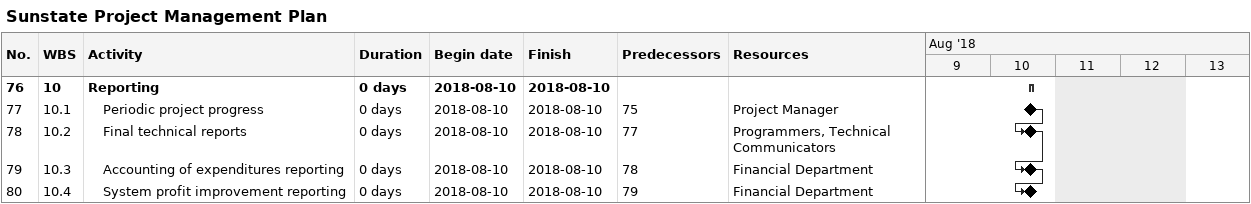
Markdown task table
Sunstate Project Management Plan

| ID | WBS | Task | Duration | Start | Finish | Predecessors | Resources |
|---|---|---|---|---|---|---|---|
| 76 | 10 | **Reporting** | 0d | 2018-08-10 | 2018-08-10 |  |  |
| 77 | 10.1 | Periodic project progress | 0d | 2018-08-10 | 2018-08-10 | 75 | Project Manager |
| 78 | 10.2 | Final technical reports | 0d | 2018-08-10 | 2018-08-10 | 77 | Programmers, Technical Communicators |
| 79 | 10.3 | Accounting of expenditures reporting | 0d | 2018-08-10 | 2018-08-10 | 78 | Financial Department |
| 80 | 10.4 | System profit improvement reporting | 0d | 2018-08-10 | 2018-08-10 | 79 | Financial Department |
